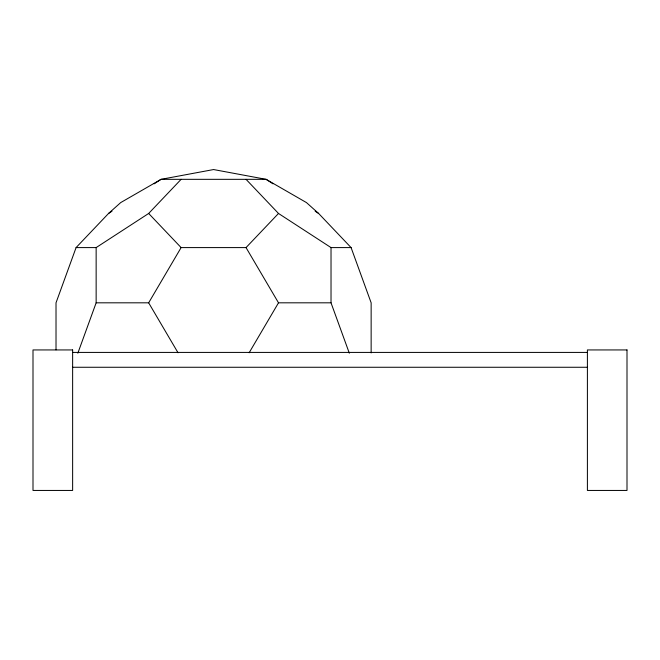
<?xml version="1.0" encoding="UTF-8"?>
<svg xmlns="http://www.w3.org/2000/svg" width="660" height="660" viewBox="0 0 660 660"><rect width="100%" height="100%" fill="white"/><g stroke="black" fill="none" stroke-linecap="round" stroke-linejoin="round"><path stroke-width="0.99" d="M371.143 352.927L371.143 302.816L351.087 247.591L318.623 213.46L306.463 202.587L266.104 179.33L213.584 169.554L161.065 179.33L120.706 202.587L108.545 213.46L76.081 247.591L56.017 302.816L56.017 349.858M77.839 353.199L96.145 302.816L96.145 247.591L148.665 213.46L181.12 179.33M96.145 302.816L148.665 302.816L181.12 247.591L246.04 247.591L278.503 213.46L331.023 247.591L351.087 247.591M249.133 352.778L278.503 302.816L331.023 302.816L349.322 353.199M108.545 213.46L111.986 211.225M154.176 183.81L161.065 179.33L266.104 179.33L272.992 183.81M76.081 247.591L96.145 247.591M72.633 352.415L587.4 352.415M72.6 367.265L587.4 367.265M315.183 211.225L318.623 213.46M246.04 179.33L278.503 213.46M148.665 213.46L181.12 247.591M246.04 247.591L278.503 302.816M148.665 302.816L178.035 352.778M331.023 247.591L331.023 302.816M72.633 349.94L33 349.94L33 490.446L72.633 490.446L72.633 349.94M627 349.94L587.4 349.94L587.4 490.446L627 490.446L627 349.94"/></g></svg>
